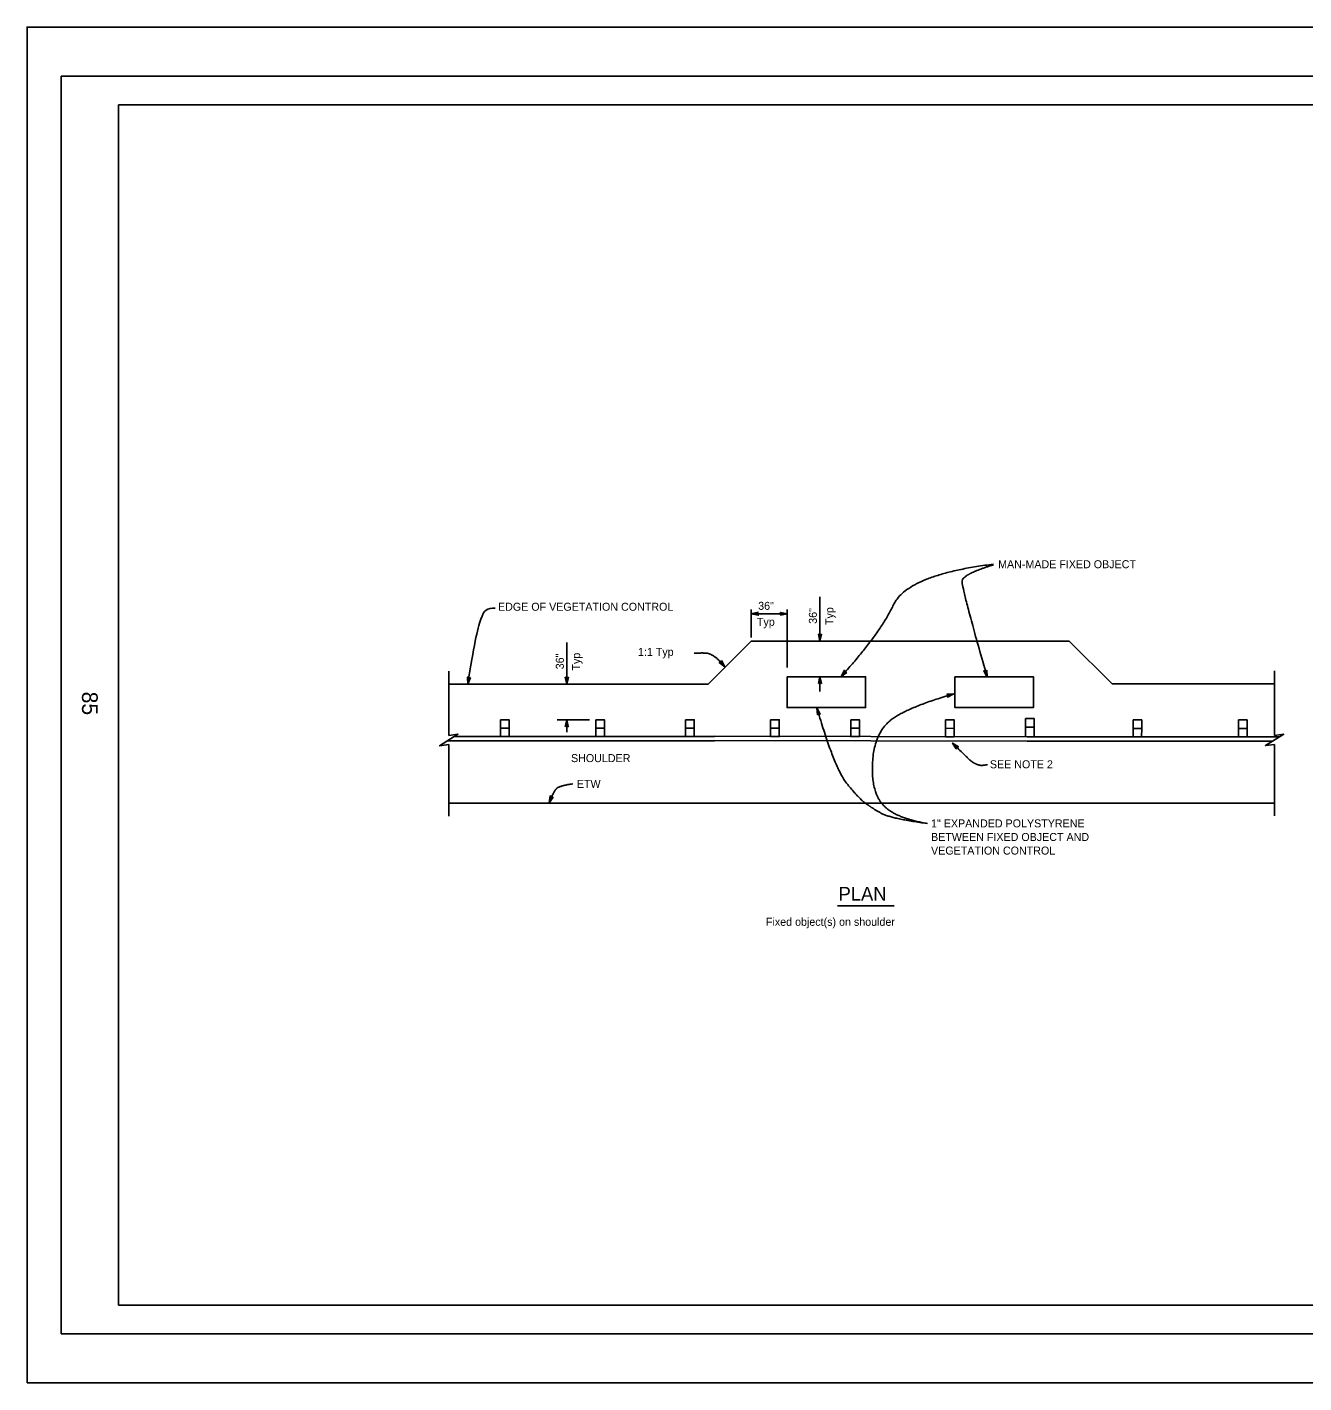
# Model space of a CAD drawing. Extents: x -893 to 867, y -474 to 712.
# Drawn here: x -893 to 224, y -474 to 712 of the extents above; entities that cross this region are included whole.
import ezdxf

# ---------------------------------------------------------------- set-up
doc = ezdxf.new("R2010")
doc.units = 0
for name, color, linetype in [('border_PLOTTING-ELEMENTS', 7, 'Continuous'), ('border_rw_22x34_Cut_Lines', 7, 'Continuous'), ('border_SHEET', 7, 'Continuous'), ('border_WITHIN-BORDER-anno', 7, 'Continuous'), ('rd_ETW', 7, 'Continuous'), ('tcd_RAILING', 7, 'Continuous'), ('tcd_RAILING-anno', 7, 'Continuous')]:
    doc.layers.add(name, color=color, linetype=linetype)

msp = doc.modelspace()

# ---------------------------------------------------------------- linework, layer by layer
at = {"layer": 'border_PLOTTING-ELEMENTS'}
for points in [[(-893.5, -474), (866.5, -474), (866.5, 712), (-893.5, 712)], [(-863.5, 669), (836.5, 669), (836.5, -431), (-863.5, -431)]]:
    msp.add_lwpolyline(points, close=True, dxfattribs=at)
at = {"layer": 'border_rw_22x34_Cut_Lines'}
msp.add_lwpolyline([(-863.5, 669), (836.5, 669), (836.5, -431), (-863.5, -431)], close=True, dxfattribs=at)
at = {"layer": 'border_SHEET'}
for p, q in [((-813.5, 644), (811.5, 644)), ((-813.5, -406), (-813.5, 644)), ((811.5, -406), (-813.5, -406))]:
    msp.add_line(p, q, dxfattribs=at)
at = {"layer": 'rd_ETW'}
msp.add_line((-524.4, 33.2), (198.4, 33.2), dxfattribs=at)
at = {"layer": 'tcd_RAILING'}
for p, q in [((-259.6, 174.9), (18.6, 174.9)), ((-524.4, 92.3), (-524.4, 148.6)), ((198.4, 92.4), (198.4, 148.8)), ((-297.5, 137.1), (-524.4, 137.3)), ((56.2, 137.4), (198.4, 137.4)), ((-291.7, 87.5), (-525.5, 87.5)), ((-524.4, 21.8), (-524.4, 84.3)), ((-291.7, 91.3), (-519.5, 91.3)), ((-291.7, 91.8), (-18.1, 91.1)), ((-291.7, 88), (-18.2, 87.3)), ((-21.1, 91.1), (-21.1, 91.1)), ((-18.2, 91.1), (202.7, 91.1)), ((-18.2, 87.3), (196.7, 87.3)), ((198.4, 22), (198.4, 84.4))]:
    msp.add_line(p, q, dxfattribs=at)
for points in [[(-297.5, 137.1), (-259.6, 174.9)], [(56.2, 137.4), (18.6, 174.9)], [(-12, 91.2), (-12, 99.7), (-19.6, 99.7), (-19.6, 91.1)], [(-524.4, 92.3), (-516.4, 93.3), (-532.4, 83.3), (-524.4, 84.3)], [(198.4, 92.4), (206.4, 93.4), (190.4, 83.4), (198.4, 84.4)]]:
    msp.add_lwpolyline(points, dxfattribs=at)
for points in [[(-228.3, 143.6), (-159.6, 143.6), (-159.6, 116.7), (-228.3, 116.7)], [(-81.4, 143.6), (-12.7, 143.6), (-12.7, 116.7), (-81.4, 116.7)], [(-19.5, 107.1), (-19.6, 99.7), (-12, 99.7), (-12, 107.1)], [(-479.1, 106.1), (-479.1, 98.7), (-471.6, 98.7), (-471.6, 106.1)], [(-479.1, 98.7), (-479.1, 91.3), (-471.6, 91.3), (-471.6, 98.7)], [(-395.8, 106.1), (-395.8, 98.7), (-388.2, 98.7), (-388.2, 106.1)], [(-395.8, 98.7), (-395.8, 91.3), (-388.2, 91.3), (-388.2, 98.7)], [(-317.2, 106.1), (-317.2, 98.7), (-309.6, 98.7), (-309.6, 106.1)], [(-317.2, 98.7), (-317.2, 91.3), (-309.6, 91.3), (-309.6, 98.7)], [(-242.7, 106.1), (-242.7, 98.7), (-235.1, 98.7), (-235.1, 106.1)], [(-242.7, 98.7), (-242.7, 91.3), (-235.1, 91.3), (-235.1, 98.7)], [(-172.6, 106.1), (-172.6, 98.7), (-165, 98.7), (-165, 106.1)], [(-172.6, 98.7), (-172.6, 91.3), (-165, 91.3), (-165, 98.7)], [(-89.6, 105.9), (-89.7, 98.6), (-82.1, 98.5), (-82, 105.9)], [(-89.7, 98.6), (-89.7, 91.2), (-82.2, 91.1), (-82.1, 98.5)], [(74.5, 105.9), (74.5, 98.5), (82.1, 98.5), (82.1, 105.9)], [(74.5, 98.5), (74.5, 91.1), (82, 91.1), (82.1, 98.5)], [(166.7, 105.9), (166.7, 98.6), (174.3, 98.5), (174.3, 105.9)], [(166.7, 98.4), (166.9, 91), (174.4, 91.2), (174.3, 98.5)]]:
    msp.add_lwpolyline(points, close=True, dxfattribs=at)
at = {"layer": 'tcd_RAILING-anno'}
for p, q in [((-199.5, 213.6), (-199.5, 174.9)), ((-259.6, 202.4), (-259.6, 177.9)), ((-228.1, 202.4), (-228.1, 151.7)), ((-259.6, 198.7), (-228.1, 198.7)), ((-259.6, 198.7), (-259.6, 198.7)), ((-253.6, 200.1), (-253.6, 200.1)), ((-253.6, 197.4), (-253.6, 197.4)), ((-234.1, 200), (-234.1, 200)), ((-234.1, 197.4), (-234.1, 197.4)), ((-228.1, 198.7), (-228.1, 198.7)), ((-200.8, 180.9), (-200.8, 180.9)), ((-198.2, 180.9), (-198.2, 180.9)), ((-421.1, 173.7), (-421.1, 137.2)), ((-199.5, 174.9), (-199.5, 174.9)), ((-287.7, 156.1), (-287.7, 156.1)), ((-285.7, 157.8), (-285.7, 157.8)), ((-508, 143.4), (-508, 143.4)), ((-505.4, 143), (-505.4, 143)), ((-422.4, 143.2), (-422.4, 143.2)), ((-419.7, 143.2), (-419.7, 143.2)), ((-282.8, 152.4), (-282.8, 152.4)), ((-199.5, 143.8), (-199.5, 130.9)), ((-199.5, 143.8), (-199.5, 143.8)), ((-181, 143.9), (-181, 143.9)), ((-177.9, 149.3), (-177.9, 149.3)), ((-175.9, 147.5), (-175.9, 147.5)), ((-56.1, 148.8), (-56.1, 148.8)), ((-53.5, 149.5), (-53.5, 149.5)), ((-53.1, 143.4), (-53.1, 143.4)), ((-507.7, 137.3), (-507.7, 137.3)), ((-421.1, 137.2), (-421.1, 137.2)), ((-200.8, 137.8), (-200.8, 137.8)), ((-198.2, 137.8), (-198.2, 137.8)), ((-88.5, 128.3), (-88.5, 128.3)), ((-87.8, 125.7), (-87.8, 125.7)), ((-82.4, 128.6), (-82.4, 128.6)), ((-202.2, 116.4), (-202.2, 116.4)), ((-201.8, 110.3), (-201.8, 110.3)), ((-199.3, 111), (-199.3, 111)), ((-401.1, 106.1), (-429.4, 106.1)), ((-422.4, 100.1), (-422.4, 100.1)), ((-421.1, 106.1), (-421.1, 95.1)), ((-421.1, 106.1), (-421.1, 106.1)), ((-419.8, 100.1), (-419.8, 100.1)), ((-83.5, 85.7), (-83.5, 85.7)), ((-80.2, 80.5), (-80.2, 80.5)), ((-78.3, 82.4), (-78.3, 82.4)), ((-435.6, 39.5), (-435.6, 39.5)), ((-433.1, 38.4), (-433.1, 38.4)), ((-436.6, 33.4), (-436.6, 33.4)), ((-184.2, -56.8), (-134.7, -56.8))]:
    msp.add_line(p, q, dxfattribs=at)
for points in [[(-253.6, 200.1), (-259.6, 198.7), (-253.6, 197.4), (-253.8, 197.7), (-258.2, 198.7), (-253.8, 199.7), (-254, 199.3), (-256.9, 198.7), (-254, 198.1), (-254.3, 198.5), (-255.5, 198.7), (-254.3, 199), (-254.4, 198.7), (-253.6, 197.4), (-254.4, 198.7)], [(-234.1, 197.4), (-228.1, 198.7), (-234.1, 200), (-233.9, 199.7), (-229.5, 198.7), (-233.9, 197.7), (-233.7, 198.1), (-230.9, 198.7), (-233.7, 199.3), (-233.5, 199), (-232.3, 198.7), (-233.5, 198.4), (-233.3, 198.7), (-234.1, 200), (-233.3, 198.7)], [(-198.2, 180.9), (-199.5, 174.9), (-200.8, 180.9), (-200.5, 180.7), (-199.5, 176.3), (-198.5, 180.7), (-198.9, 180.5), (-199.5, 177.7), (-200.1, 180.5), (-199.8, 180.3), (-199.5, 179), (-199.2, 180.3), (-199.5, 180.1), (-200.8, 180.9), (-199.5, 180.1)], [(-285.7, 157.8), (-282.8, 152.4), (-287.7, 156.1), (-287.3, 156.2), (-283.7, 153.5), (-285.8, 157.4), (-285.9, 157.1), (-284.6, 154.5), (-286.9, 156.2), (-286.5, 156.3), (-285.5, 155.6), (-286.1, 156.7), (-286.2, 156.4), (-287.7, 156.1), (-286.2, 156.4)], [(-505.4, 143), (-507.7, 137.3), (-508, 143.4), (-507.7, 143.1), (-507.5, 138.7), (-505.8, 142.8), (-506.2, 142.7), (-507.3, 140), (-507.4, 142.9), (-507.1, 142.6), (-507, 141.4), (-506.5, 142.5), (-506.8, 142.4), (-508, 143.4), (-506.8, 142.4)], [(-419.7, 143.2), (-421.1, 137.2), (-422.4, 143.2), (-422.1, 143), (-421.1, 138.6), (-420.1, 143), (-420.4, 142.8), (-421.1, 140), (-421.7, 142.8), (-421.3, 142.6), (-421.1, 141.4), (-420.8, 142.6), (-421.1, 142.4), (-422.4, 143.2), (-421.1, 142.4)], [(-200.8, 137.8), (-199.5, 143.8), (-198.2, 137.8), (-198.5, 138), (-199.5, 142.4), (-200.5, 138), (-200.1, 138.2), (-199.5, 141), (-198.9, 138.2), (-199.2, 138.4), (-199.5, 139.6), (-199.8, 138.4), (-199.5, 138.6), (-198.2, 137.8), (-199.5, 138.6)], [(-175.9, 147.5), (-181, 143.9), (-177.9, 149.3), (-177.8, 148.9), (-180, 145), (-176.3, 147.6), (-176.7, 147.6), (-179.1, 146), (-177.7, 148.5), (-177.6, 148.1), (-178.2, 147), (-177.1, 147.7), (-177.5, 147.8), (-177.9, 149.3), (-177.5, 147.8)], [(-53.5, 149.5), (-53.1, 143.4), (-56.1, 148.8), (-55.7, 148.7), (-53.5, 144.7), (-53.8, 149.2), (-54.1, 148.9), (-53.9, 146), (-55.3, 148.6), (-54.9, 148.4), (-54.3, 147.3), (-54.4, 148.6), (-54.6, 148.4), (-56.1, 148.8), (-54.6, 148.4)], [(-88.5, 128.3), (-82.4, 128.6), (-87.8, 125.7), (-87.7, 126.1), (-83.7, 128.2), (-88.2, 128), (-87.9, 127.7), (-85, 127.8), (-87.6, 126.5), (-87.5, 126.9), (-86.4, 127.5), (-87.6, 127.4), (-87.4, 127.2), (-87.8, 125.7), (-87.4, 127.2)], [(-201.8, 110.3), (-202.2, 116.4), (-199.3, 111), (-199.7, 111.1), (-201.8, 115.1), (-201.5, 110.6), (-201.3, 110.9), (-201.4, 113.8), (-200.1, 111.2), (-200.5, 111.3), (-201.1, 112.4), (-201, 111.2), (-200.8, 111.4), (-199.3, 111), (-200.8, 111.4)], [(-422.4, 100.1), (-421.1, 106.1), (-419.8, 100.1), (-420.1, 100.3), (-421.1, 104.7), (-422.1, 100.3), (-421.7, 100.5), (-421.1, 103.3), (-420.5, 100.5), (-420.8, 100.7), (-421.1, 102), (-421.4, 100.7), (-421.1, 100.9), (-419.8, 100.1), (-421.1, 100.9)], [(-80.2, 80.5), (-83.5, 85.7), (-78.3, 82.4), (-78.7, 82.3), (-82.5, 84.8), (-80.1, 80.9), (-80, 81.3), (-81.5, 83.8), (-79.1, 82.2), (-79.5, 82.1), (-80.5, 82.8), (-79.9, 81.7), (-79.8, 82.1), (-78.3, 82.4), (-79.8, 82.1)], [(-433.1, 38.4), (-436.6, 33.4), (-435.6, 39.5), (-435.3, 39.1), (-436.1, 34.7), (-433.5, 38.4), (-433.9, 38.3), (-435.6, 36), (-435.1, 38.8), (-434.8, 38.5), (-435, 37.2), (-434.3, 38.3), (-434.6, 38.2), (-435.6, 39.5), (-434.6, 38.2)]]:
    msp.add_lwpolyline(points, close=True, dxfattribs=at)
for points, degree in [([(-181, 143.9), (-147.3, 180.9), (-122.7, 232.7), (-47.7, 242.2)], 2), ([(-53.5, 144.6), (-75.7, 221.9), (-74.5, 233.3), (-47.7, 241.6)], 2), ([(-483.7, 203.7), (-490.9, 203.7), (-496, 201.1), (-502.7, 169.9), (-507.7, 137.3)], 3), ([(-309.7, 164.3), (-301.2, 164.6), (-295.9, 164), (-288.4, 159), (-282.8, 152.4)], 2), ([(-82.4, 128.6), (-118.9, 118.3), (-151.2, 96.8), (-155.4, 45.7), (-135.6, 20.3), (-105.5, 15.3)], 2), ([(-202.2, 116.4), (-186.8, 63.9), (-166.3, 38.2), (-155.4, 29.7), (-138, 19.6), (-105.5, 15.3)], 2), ([(-83.5, 85.7), (-71.9, 74.2), (-66.5, 69.1), (-61.2, 66.5), (-57.3, 65.9), (-52.9, 66.8)], 2), ([(-415.9, 50), (-427.5, 48.2), (-432.2, 44.1), (-436.6, 33.4)], 2)]:
    msp.add_open_spline(points, degree=degree, dxfattribs=at)

# ---------------------------------------------------------------- texts
at = {"layer": 'border_WITHIN-BORDER-anno'}
msp.add_text('85', height=13.78, rotation=270, dxfattribs=at).set_placement((-845.4, 130.6))
at = {"layer": 'tcd_RAILING-anno'}
for s, height, p in [('MAN-MADE FIXED OBJECT', 7, (-43.6, 238.6)), ('EDGE OF VEGETATION CONTROL', 7, (-481.3, 201.4)), ('36"', 7, (-253.6, 202.2)), ('Typ', 7, (-254.7, 188.2)), ('1:1 Typ', 7, (-358.8, 161.9)), ('SHOULDER', 7, (-417.4, 69)), ('SEE NOTE 2', 7, (-50.8, 63.6)), ('ETW', 7, (-412.3, 46.4)), ('1" EXPANDED POLYSTYRENE', 7, (-102.3, 11.9)), ('BETWEEN FIXED OBJECT AND', 7, (-102.3, 0)), ('VEGETATION CONTROL', 7, (-102.3, -11.9)), ('PLAN', 12, (-183.2, -52.2)), ('Fixed object(s) on shoulder', 7, (-246.8, -74.2))]:
    msp.add_text(s, height=height, dxfattribs=at).set_placement(p)
for s, p in [('36"', (-202.2, 190)), ('Typ', (-187.8, 188.9)), ('36"', (-423.7, 150.2)), ('Typ', (-409.4, 149.1))]:
    msp.add_text(s, height=7, rotation=90, dxfattribs=at).set_placement(p)

doc.saveas('drawing.dxf')
